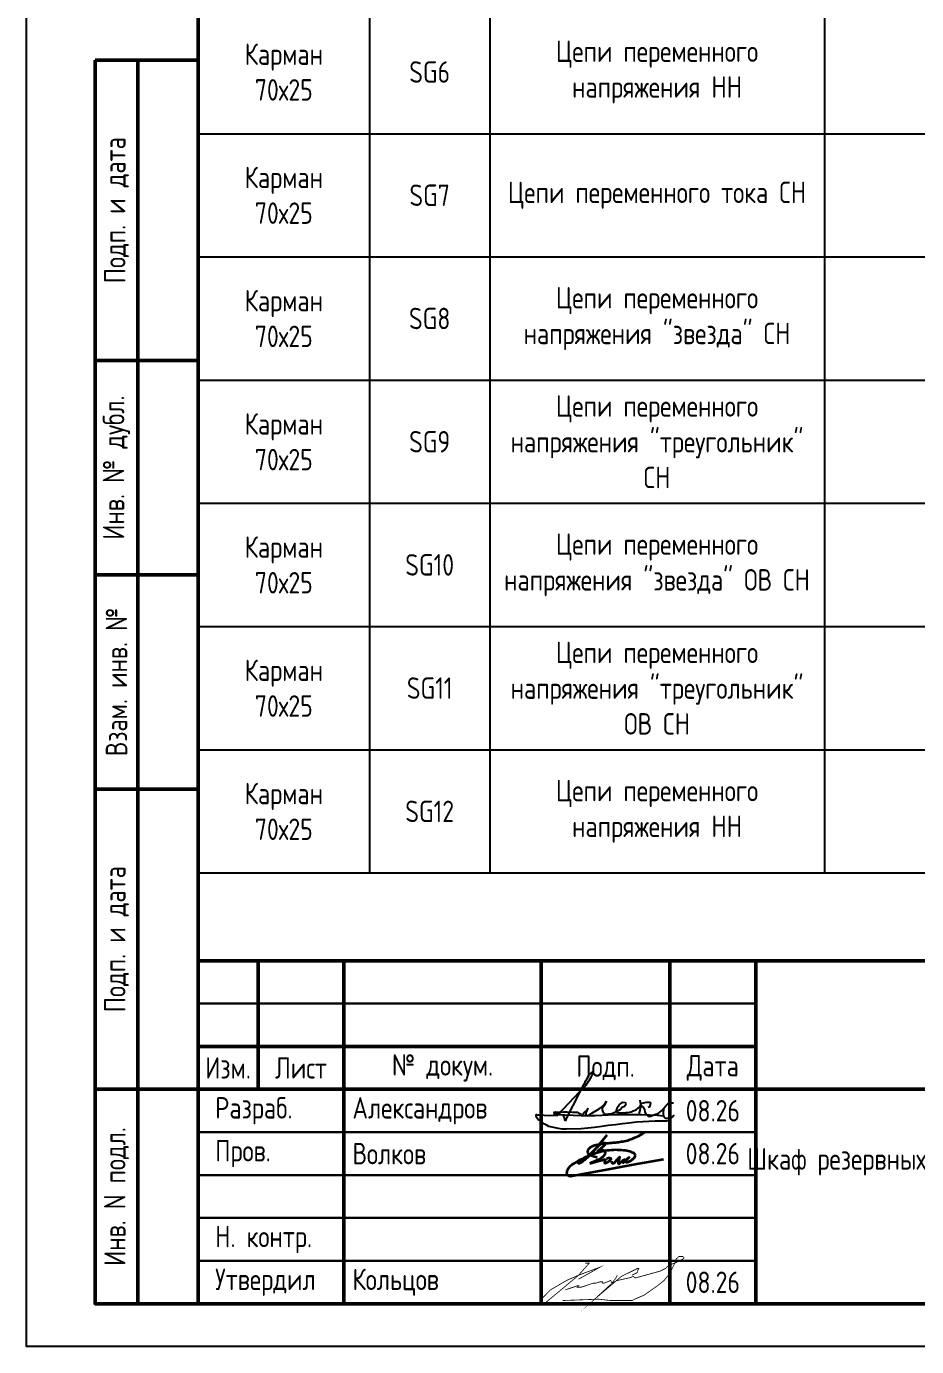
# Model space of a CAD drawing. Header units: millimetres. Extents: x -1036 to 3331, y -90 to 586.
# Drawn here: x -840 to -736.2, y 0 to 153.9 of the extents above; entities that cross this region are included whole.
import ezdxf

# ---------------------------------------------------------------- set-up
doc = ezdxf.new("R2010")
doc.units = ezdxf.units.MM
doc.layers.add('Подписи', color=7, linetype='Continuous')
doc.styles.add('Gost_type_A', font='GOST_A.TTF')

# ---------------------------------------------------------------- blocks, each defined once
blk = doc.blocks.new('Штамп левый нижний')
at = {"lineweight": 50}
for points in [[(-12, 145), (-7, 145), (-7, 110), (-12, 110)], [(-7, 145), (0, 145), (0, 110), (-7, 110)], [(-12, 110), (-7, 110), (-7, 85), (-12, 85)], [(-7, 110), (0, 110), (0, 85), (-7, 85)], [(-12, 85), (-7, 85), (-7, 60), (-12, 60)], [(-7, 85), (0, 85), (0, 60), (-7, 60)], [(-12, 60), (-7, 60), (-7, 25), (-12, 25)], [(-7, 60), (0, 60), (0, 25), (-7, 25)], [(-12, 25), (-7, 25), (-7, 0), (-12, 0)], [(-7, 25), (0, 25), (0, 0), (-7, 0)]]:
    blk.add_lwpolyline(points, close=True, dxfattribs=at)
at = {"char_height": 2.5, "attachment_point": 5, "rotation": 90, "style": 'Gost_type_A'}
for s, insert, width in [('Подп. и дата', (-9.5, 127.5), 35), ('Инв. № дубл.', (-9.5, 97.5), 25), ('Взам. инв. №', (-9.5, 72.5), 25), ('Подп. и дата', (-9.5, 42.5), 35), ('Инв. N подл.', (-9.5, 12.5), 25)]:
    blk.add_mtext(s, dxfattribs=dict(at, insert=insert, width=width))
blk = doc.blocks.new('Формат_А4')
blk.add_lwpolyline([(0, 297), (0, 0), (-210, 0), (-210, 297)], close=True)
at = {"lineweight": 50}
blk.add_lwpolyline([(-190, 292), (-5, 292), (-5, 5), (-190, 5)], close=True, dxfattribs=at)
blk = doc.blocks.new('Штамп большой нижний текстовый')
for points in [[(-185, 40), (-178, 40), (-178, 35), (-185, 35)], [(-178, 40), (-168, 40), (-168, 35), (-178, 35)], [(-168, 40), (-145, 40), (-145, 35), (-168, 35)], [(-145, 40), (-130, 40), (-130, 35), (-145, 35)], [(-130, 40), (-120, 40), (-120, 35), (-130, 35)], [(-185, 35), (-178, 35), (-178, 30), (-185, 30)], [(-178, 35), (-168, 35), (-168, 30), (-178, 30)], [(-168, 35), (-145, 35), (-145, 30), (-168, 30)], [(-145, 35), (-130, 35), (-130, 30), (-145, 30)], [(-130, 35), (-120, 35), (-120, 30), (-130, 30)], [(-185, 25), (-168, 25), (-168, 20), (-185, 20)], [(-168, 25), (-145, 25), (-145, 20), (-168, 20)], [(-145, 25), (-130, 25), (-130, 20), (-145, 20)], [(-130, 25), (-120, 25), (-120, 20), (-130, 20)], [(-185, 20), (-168, 20), (-168, 15), (-185, 15)], [(-168, 20), (-145, 20), (-145, 15), (-168, 15)], [(-145, 20), (-130, 20), (-130, 15), (-145, 15)], [(-130, 20), (-120, 20), (-120, 15), (-130, 15)], [(-185, 15), (-168, 15), (-168, 10), (-185, 10)], [(-168, 15), (-145, 15), (-145, 10), (-168, 10)], [(-145, 15), (-130, 15), (-130, 10), (-145, 10)], [(-130, 15), (-120, 15), (-120, 10), (-130, 10)], [(-185, 10), (-168, 10), (-168, 5), (-185, 5)], [(-168, 10), (-145, 10), (-145, 5), (-168, 5)], [(-145, 10), (-130, 10), (-130, 5), (-145, 5)], [(-130, 10), (-120, 10), (-120, 5), (-130, 5)], [(-185, 5), (-168, 5), (-168, 0), (-185, 0)], [(-168, 5), (-145, 5), (-145, 0), (-168, 0)], [(-145, 5), (-130, 5), (-130, 0), (-145, 0)], [(-130, 5), (-120, 5), (-120, 0), (-130, 0)]]:
    blk.add_lwpolyline(points, close=True)
at = {"lineweight": 50}
for points in [[(-185, 40), (-120, 40), (-120, 30), (-185, 30)], [(-178, 40), (-168, 40), (-168, 30), (-178, 30)], [(-145, 40), (-130, 40), (-130, 30), (-145, 30)], [(-120, 25), (0, 25), (0, 40), (-120, 40)], [(-185, 30), (-178, 30), (-178, 25), (-185, 25)], [(-178, 30), (-168, 30), (-168, 25), (-178, 25)], [(-168, 30), (-145, 30), (-145, 25), (-168, 25)], [(-145, 30), (-130, 30), (-130, 25), (-145, 25)], [(-130, 30), (-120, 30), (-120, 25), (-130, 25)], [(-185, 25), (-168, 25), (-168, 0), (-185, 0)], [(-168, 25), (-145, 25), (-145, 0), (-168, 0)], [(-145, 25), (-130, 25), (-130, 0), (-145, 0)], [(-130, 25), (-120, 25), (-120, 0), (-130, 0)], [(-120, 25), (-50, 25), (-50, 0), (-120, 0)]]:
    blk.add_lwpolyline(points, close=True, dxfattribs=at)
at = {"char_height": 2.5, "style": 'Gost_type_A'}
for s, insert, width, attachment_point in [('Изм.', (-181.5, 27.5), 7, 5), ('Лист', (-173, 27.5), 10, 5), ('№ докум.', (-156.5, 27.5), 23, 5), ('Подп.', (-137.5, 27.5), 15, 5), ('Дата', (-125, 27.5), 10, 5), ('\\pxl0.8;Разраб.', (-185, 22.5), 17, 4), ('\\pxl0.8;Пров.', (-185, 17.5), 17, 4), ('\\pxl0.8;Н. контр.', (-185, 7.5), 17, 4), ('\\pxl0.8;Утвердил', (-185, 2.5), 17, 4)]:
    blk.add_mtext(s, dxfattribs=dict(at, insert=insert, width=width, attachment_point=attachment_point))
blk = doc.blocks.new('Сотрудник 7_1')
at = {"lineweight": 35}
for points in [[(5.51, 4.62), (4.98, 3.97), (4.54, 3.43), (4.18, 3.01), (3.9, 2.68), (3.67, 2.43), (3.49, 2.24), (3.34, 2.09), (3.21, 1.97), (3.08, 1.86), (2.97, 1.76), (2.86, 1.67), (2.76, 1.6), (2.67, 1.53), (2.59, 1.47), (2.52, 1.42), (2.45, 1.38), (2.4, 1.35), (2.35, 1.33), (2.31, 1.31), (2.28, 1.3), (2.25, 1.3), (2.23, 1.3), (2.21, 1.31), (2.2, 1.31), (2.19, 1.33), (2.18, 1.34), (2.18, 1.36), (2.18, 1.38), (2.18, 1.4), (2.19, 1.42), (2.2, 1.45), (2.22, 1.48), (2.25, 1.51), (2.28, 1.55), (2.32, 1.59), (2.36, 1.63), (2.42, 1.67), (2.49, 1.72), (2.56, 1.78), (2.65, 1.84), (2.75, 1.9), (2.87, 1.97), (2.99, 2.04), (3.12, 2.12), (3.25, 2.21), (3.39, 2.3), (3.53, 2.41), (3.67, 2.52), (3.81, 2.64), (3.94, 2.77), (4.07, 2.9), (4.2, 3.03), (4.32, 3.15), (4.44, 3.27), (4.55, 3.37), (4.65, 3.46), (4.74, 3.54), (4.82, 3.6), (4.9, 3.64), (4.97, 3.68), (5.03, 3.7), (5.08, 3.72), (5.13, 3.73), (5.17, 3.73), (5.21, 3.73), (5.24, 3.73), (5.26, 3.73), (5.28, 3.72), (5.3, 3.71), (5.31, 3.7), (5.32, 3.68), (5.33, 3.66), (5.33, 3.64), (5.32, 3.61), (5.32, 3.58), (5.3, 3.54), (5.28, 3.5), (5.25, 3.46), (5.21, 3.41), (5.16, 3.36), (5.1, 3.3), (5.03, 3.23), (4.96, 3.17), (4.88, 3.1), (4.8, 3.04), (4.72, 2.98), (4.65, 2.92), (4.59, 2.87), (4.53, 2.83), (4.49, 2.8), (4.46, 2.77), (4.43, 2.76), (4.42, 2.75), (4.42, 2.74), (4.43, 2.75), (4.45, 2.75), (4.49, 2.76), (4.53, 2.78), (4.58, 2.8), (4.64, 2.82), (4.7, 2.84), (4.76, 2.85), (4.83, 2.86), (4.89, 2.87), (4.95, 2.88), (5.01, 2.87), (5.06, 2.87), (5.11, 2.85), (5.15, 2.84), (5.19, 2.81), (5.22, 2.78), (5.25, 2.75), (5.27, 2.72), (5.29, 2.68), (5.3, 2.63), (5.3, 2.59), (5.3, 2.54), (5.29, 2.49), (5.27, 2.44), (5.26, 2.38), (5.23, 2.33), (5.2, 2.28), (5.17, 2.22), (5.12, 2.17), (5.07, 2.11), (5, 2.05), (4.92, 1.99), (4.83, 1.93), (4.73, 1.86), (4.6, 1.79), (4.47, 1.72), (4.31, 1.65), (4.15, 1.57), (3.96, 1.49), (3.76, 1.41), (3.54, 1.32)], [(4.39, 2), (4.09, 2.07), (3.85, 2.15), (3.67, 2.21), (3.55, 2.27), (3.46, 2.33), (3.4, 2.39), (3.37, 2.44), (3.35, 2.5), (3.33, 2.55), (3.32, 2.61), (3.31, 2.66), (3.31, 2.72), (3.31, 2.77), (3.32, 2.83), (3.34, 2.89), (3.36, 2.94), (3.39, 2.99), (3.43, 3.05), (3.48, 3.1), (3.54, 3.15), (3.6, 3.2), (3.67, 3.24), (3.74, 3.29), (3.82, 3.33), (3.91, 3.37), (4.01, 3.4), (4.11, 3.44), (4.22, 3.47), (4.34, 3.5), (4.47, 3.53), (4.62, 3.56), (4.77, 3.58), (4.93, 3.61), (5.11, 3.63), (5.29, 3.65), (5.48, 3.67), (5.67, 3.69), (5.85, 3.71), (6.04, 3.72), (6.21, 3.74), (6.38, 3.76), (6.55, 3.77), (6.71, 3.79), (6.86, 3.81), (7.02, 3.83), (7.19, 3.86), (7.36, 3.89), (7.54, 3.92), (7.74, 3.96), (7.95, 4.01), (8.19, 4.09), (8.47, 4.19), (8.78, 4.33), (9.15, 4.51), (9.57, 4.74), (10.05, 5.03)], [(6.04, 1.58), (6.05, 1.53), (6.06, 1.49), (6.06, 1.46), (6.07, 1.43), (6.09, 1.4), (6.1, 1.38), (6.12, 1.36), (6.14, 1.35), (6.16, 1.33), (6.19, 1.33), (6.22, 1.33), (6.25, 1.33), (6.28, 1.33), (6.31, 1.34), (6.34, 1.36), (6.37, 1.38), (6.4, 1.4), (6.43, 1.43), (6.46, 1.46), (6.49, 1.5), (6.52, 1.53), (6.55, 1.57), (6.58, 1.62), (6.62, 1.66), (6.65, 1.71), (6.69, 1.75), (6.73, 1.8), (6.78, 1.84), (6.82, 1.88), (6.85, 1.92), (6.89, 1.95), (6.92, 1.98), (6.95, 2.01), (6.97, 2.03), (6.98, 2.05), (7, 2.06), (7, 2.06), (7.01, 2.06), (7.01, 2.05), (7, 2.03), (7, 2), (6.99, 1.96), (6.97, 1.93), (6.96, 1.88), (6.94, 1.83), (6.93, 1.79), (6.91, 1.74), (6.9, 1.69), (6.89, 1.64), (6.88, 1.6), (6.87, 1.56), (6.86, 1.53), (6.85, 1.49), (6.84, 1.46), (6.84, 1.43), (6.84, 1.41), (6.84, 1.38), (6.84, 1.36), (6.84, 1.35), (6.84, 1.33), (6.84, 1.32), (6.85, 1.31), (6.86, 1.3), (6.86, 1.29), (6.87, 1.29), (6.88, 1.28), (6.89, 1.28), (6.9, 1.27), (6.91, 1.27), (6.92, 1.27), (6.93, 1.28), (6.95, 1.28), (6.96, 1.29), (6.97, 1.29), (6.98, 1.3), (7, 1.32), (7.03, 1.34), (7.06, 1.37), (7.1, 1.41), (7.15, 1.45), (7.21, 1.5), (7.27, 1.56), (7.34, 1.62), (7.41, 1.68), (7.48, 1.73), (7.54, 1.77), (7.58, 1.79), (7.6, 1.79), (7.61, 1.77), (7.59, 1.72), (7.57, 1.67), (7.54, 1.61), (7.5, 1.54), (7.46, 1.48), (7.43, 1.43), (7.41, 1.4), (7.4, 1.38), (7.41, 1.38), (7.42, 1.4), (7.45, 1.43), (7.49, 1.48), (7.54, 1.53), (7.6, 1.59), (7.66, 1.66), (7.73, 1.72), (7.81, 1.79), (7.88, 1.85), (7.95, 1.9), (8.01, 1.95), (8.06, 1.99), (8.09, 2.01), (8.11, 2.02), (8.1, 2.02), (8.07, 1.99), (8.03, 1.96), (7.98, 1.91), (7.92, 1.86), (7.87, 1.81), (7.81, 1.76), (7.76, 1.71), (7.73, 1.67), (7.7, 1.64), (7.68, 1.61), (7.67, 1.58), (7.67, 1.56), (7.67, 1.54), (7.68, 1.53), (7.7, 1.51), (7.71, 1.5), (7.73, 1.49), (7.75, 1.48), (7.77, 1.48), (7.8, 1.47), (7.83, 1.47), (7.87, 1.48), (7.91, 1.48), (7.96, 1.5), (8.01, 1.51), (8.07, 1.53), (8.13, 1.55), (8.19, 1.58), (8.26, 1.62), (8.33, 1.66), (8.4, 1.71), (8.48, 1.76), (8.55, 1.82), (8.63, 1.89), (8.69, 1.95), (8.75, 2.02), (8.79, 2.1), (8.82, 2.17), (8.83, 2.24), (8.81, 2.31), (8.78, 2.37), (8.72, 2.44), (8.65, 2.5), (8.56, 2.56), (8.44, 2.61), (8.31, 2.66), (8.17, 2.71), (8, 2.75), (7.83, 2.78), (7.64, 2.81), (7.44, 2.84), (7.22, 2.86), (7, 2.88), (6.77, 2.88), (6.53, 2.89), (6.29, 2.88), (6.04, 2.87), (5.79, 2.84), (5.52, 2.81), (5.25, 2.77), (4.97, 2.71), (4.68, 2.64), (4.38, 2.55), (4.06, 2.44), (3.74, 2.32), (3.42, 2.2), (3.11, 2.06), (2.8, 1.92), (2.51, 1.78), (2.25, 1.65), (2.01, 1.52), (1.8, 1.4), (1.62, 1.29), (1.47, 1.18), (1.35, 1.09), (1.24, 0.99), (1.15, 0.91), (1.08, 0.82), (1.02, 0.74), (0.97, 0.65), (0.93, 0.57), (0.89, 0.49), (0.86, 0.41), (0.84, 0.34), (0.83, 0.27), (0.82, 0.21), (0.82, 0.15), (0.83, 0.11), (0.84, 0.07), (0.85, 0.04), (0.87, 0.01), (0.89, -0.01), (0.91, -0.03), (0.94, -0.05), (0.97, -0.07), (1, -0.08), (1.03, -0.1), (1.07, -0.11), (1.1, -0.12), (1.13, -0.13), (1.17, -0.14), (1.2, -0.15), (1.24, -0.15), (1.29, -0.15), (1.47, -0.12), (1.9, -0.04), (2.7, 0.1), (3.99, 0.34), (5.91, 0.69), (8.58, 1.18), (12.12, 1.82)], [(3.54, 1.32), (4.17, 1.5), (4.63, 1.63), (4.96, 1.71), (5.17, 1.76), (5.28, 1.77), (5.33, 1.76), (5.34, 1.73), (5.32, 1.7), (5.3, 1.66), (5.28, 1.62), (5.27, 1.58), (5.26, 1.55), (5.25, 1.51), (5.24, 1.48), (5.24, 1.45), (5.24, 1.42), (5.24, 1.4), (5.25, 1.39), (5.26, 1.37), (5.27, 1.36), (5.29, 1.36), (5.31, 1.36), (5.33, 1.36), (5.35, 1.36), (5.39, 1.37), (5.42, 1.38), (5.46, 1.4), (5.49, 1.41), (5.54, 1.43), (5.58, 1.45), (5.62, 1.48), (5.67, 1.51), (5.72, 1.54), (5.76, 1.57), (5.81, 1.61), (5.85, 1.64), (5.89, 1.68), (5.93, 1.72), (5.96, 1.75), (5.99, 1.78), (6, 1.81), (6.02, 1.83), (6.02, 1.86), (6.01, 1.87), (6, 1.89), (5.98, 1.9), (5.95, 1.91), (5.91, 1.92), (5.87, 1.92), (5.81, 1.92), (5.75, 1.92), (5.69, 1.92), (5.63, 1.91), (5.57, 1.9), (5.51, 1.89), (5.46, 1.88)]]:
    blk.add_lwpolyline(points, dxfattribs=at)
blk = doc.blocks.new('*T26')
at = {"color": 0, "linetype": 'ByBlock', "lineweight": -2, "transparency": 16777216}
for p, q in [((0, 0), (185, 0)), ((0, 0), (0, -236.77)), ((20, 0), (20, -22.61)), ((73, 0), (73, -22.61)), ((87, 0), (87, -22.61)), ((101, 0), (101, -22.61)), ((115, 0), (115, -22.61)), ((129, 0), (129, -22.61)), ((143, 0), (143, -22.61)), ((157, 0), (157, -22.61)), ((171, 0), (171, -22.61)), ((185, 0), (185, -236.77)), ((0, -22.61), (185, -22.61)), ((0, -23.61), (185, -23.61)), ((20, -23.61), (20, -236.77)), ((34, -23.61), (34, -236.77)), ((73, -23.61), (73, -236.77)), ((87, -23.61), (87, -236.77)), ((101, -23.61), (101, -236.77)), ((115, -23.61), (115, -236.77)), ((129, -23.61), (129, -236.77)), ((143, -23.61), (143, -236.77)), ((157, -23.61), (157, -236.77)), ((171, -23.61), (171, -236.77)), ((0, -33.28), (185, -33.28)), ((0, -42.95), (185, -42.95)), ((0, -52.62), (185, -52.62)), ((0, -62.29), (185, -62.29)), ((0, -71.96), (185, -71.96)), ((0, -81.98), (185, -81.98)), ((0, -92.55), (185, -92.55)), ((0, -107.28), (185, -107.28)), ((0, -121.47), (185, -121.47)), ((0, -136.2), (185, -136.2)), ((0, -150.57), (185, -150.57)), ((0, -164.93), (185, -164.93)), ((0, -179.3), (185, -179.3)), ((0, -193.67), (185, -193.67)), ((0, -208.04), (185, -208.04)), ((0, -222.4), (185, -222.4)), ((0, -236.77), (185, -236.77))]:
    blk.add_line(p, q, dxfattribs=at)
at = {"color": 0, "transparency": 16777216, "char_height": 2.5, "attachment_point": 5, "style": 'Gost_type_A'}
for s, insert, width in [('Тип таблички', (10, -11.3), 17), ('{\\H0.83333x;\\C256;Поле А \\P-90}', (80, -11.3), 11), ('{\\H0.83333x;\\C256;Поле Б\\P-30}', (94, -11.3), 11), ('{\\H0.83333x;\\C256;Поле В\\P0}', (108, -11.3), 11), ('{\\H0.83333x;\\C256;Поле Г\\P30}', (122, -11.3), 11), ('{\\H0.83333x;\\C256;Поле Д\\P90}', (136, -11.3), 11), ('{\\H0.83333x;\\C256;Поле З\\P135}', (150, -11.3), 11), ('{\\H0.83333x;\\C256;Поле И\\P180}', (164, -11.3), 11), ('{\\H0.83333x;\\C256;Поле К\\P225}', (178, -11.3), 11), ('Текст надписи', (46.5, -11.3), 50), ('Карман\\P70х25', (10, -28.44), 17), ('A1', (27, -28.44), 11), ('ИЭУ1', (53.5, -28.44), 36), ('Карман\\P70х25', (10, -38.11), 17), ('A2', (27, -38.11), 11), ('ИЭУ2', (53.5, -38.11), 36), ('Карман\\P70х25', (10, -47.78), 17), ('A1.1', (27, -47.78), 11), ('ИЧМ ИЭУ1', (53.5, -47.78), 36), ('Карман\\P70х25', (10, -57.45), 17), ('A2.1', (27, -57.45), 11), ('ИЧМ ИЭУ2', (53.5, -57.45), 36), ('Карман\\P70х25', (10, -67.12), 17), ('HL1', (27, -67.12), 11), ('Вызов', (53.5, -67.12), 36), ('Карман\\P70х25', (10, -76.97), 17), ('Цепи переменного тока ВН', (53.5, -76.97), 36), ('SG1', (27, -76.97), 11), ('Карман\\P70х25', (10, -87.27), 17), ('{\\C256;Цепи переменного напряжения "звезда" ВН}', (53.5, -87.27), 36), ('SG2', (27, -87.27), 11), ('{\\C256;Цепи переменного напряжения "треугольник"ВН}', (53.5, -99.91), 36), ('Карман\\P70х25', (10, -99.91), 17), ('SG3', (27, -99.91), 11), ('{\\C256;Цепи переменного напряжения "звезда" ОВ ВН}', (53.5, -114.37), 36), ('Карман\\P70х25', (10, -114.37), 17), ('SG4', (27, -114.37), 11), ('{\\C256;Цепи переменного напряжения "треугольник" ОВ ВН}', (53.5, -128.83), 36), ('Карман\\P70х25', (10, -128.83), 17), ('SG5', (27, -128.83), 11), ('Карман\\P70х25', (10, -143.38), 17), ('{\\C256;Цепи переменного напряжения НН}', (53.5, -143.38), 36), ('SG6', (27, -143.38), 11), ('Карман\\P70х25', (10, -157.75), 17), ('SG7', (27, -157.75), 11), ('Цепи переменного тока СН', (53.5, -157.75), 36), ('Карман\\P70х25', (10, -172.12), 17), ('{\\C256;Цепи переменного напряжения "звезда" СН}', (53.5, -172.12), 36), ('SG8', (27, -172.12), 11), ('{\\C256;Цепи переменного напряжения "треугольник" СН}', (53.5, -186.49), 36), ('Карман\\P70х25', (10, -186.49), 17), ('SG9', (27, -186.49), 11), ('Карман\\P70х25', (10, -200.85), 17), ('{\\C256;Цепи переменного напряжения "звезда" ОВ СН}', (53.5, -200.85), 36), ('SG10', (27, -200.85), 11), ('{\\C256;Цепи переменного напряжения "треугольник" ОВ СН}', (53.5, -215.22), 36), ('Карман\\P70х25', (10, -215.22), 17), ('SG11', (27, -215.22), 11), ('Карман\\P70х25', (10, -229.59), 17), ('{\\C256;Цепи переменного напряжения НН}', (53.5, -229.59), 36), ('SG12', (27, -229.59), 11)]:
    blk.add_mtext(s, dxfattribs=dict(at, insert=insert, width=width))

msp = doc.modelspace()

# ---------------------------------------------------------------- linework, layer by layer
at = {"const_width": 0.0934}
for points in [[(-774.86, 9.73), (-774.4, 9.73), (-775.64, 8.33), (-776.57, 7.55), (-778.52, 5.93), (-779.64, 5), (-780, 5), (-780, 5.22), (-779.84, 5.68), (-778.91, 6.62), (-777.04, 7.71), (-775.64, 8.33), (-773.15, 9.26), (-775.64, 7.86)], [(-777.2, 6.62), (-776.26, 6.93), (-775.8, 7.09), (-775.64, 7.09), (-775.8, 6.93), (-775.64, 6.93), (-775.33, 6.93), (-773.93, 7.4), (-773.62, 7.4), (-773.15, 7.55), (-772.84, 7.55), (-772.84, 7.4), (-772.68, 7.4), (-771.9, 7.71), (-771.75, 7.4), (-771.13, 7.71), (-769.72, 8.02), (-769.26, 8.18), (-769.1, 8.02), (-768.95, 8.02), (-766.14, 8.8), (-765.52, 9.11), (-765.21, 9.42), (-764.9, 9.58), (-764.43, 9.73), (-763.81, 10.04), (-763.5, 10.2), (-763.34, 10.35), (-763.5, 10.51), (-763.81, 10.51), (-763.96, 10.51), (-764.28, 10.2), (-764.43, 9.73), (-765.05, 8.49), (-765.68, 7.71), (-766.45, 7.09), (-768.01, 6), (-769.1, 5.53), (-769.41, 5.37), (-771.9, 5.37), (-773.31, 5.53), (-777.51, 5.37)], [(-771.13, 8.33), (-771.28, 8.02), (-771.75, 7.4), (-773.77, 5.53), (-770.66, 8.18), (-768.79, 9.11), (-768.63, 9.11), (-768.79, 8.8), (-768.79, 8.64), (-769.41, 8.33)]]:
    msp.add_lwpolyline(points, dxfattribs=at)
at = {"layer": 'Подписи', "linetype": 'ByBlock'}
for p, q in [((-774.92, 30.82), (-775.02, 30.58)), ((-774.83, 30.94), (-774.92, 30.82)), ((-774.76, 31.09), (-774.83, 30.94)), ((-774.77, 30.54), (-774.52, 30.89)), ((-774.59, 31.37), (-774.76, 31.09)), ((-774.61, 30.74), (-774.48, 30.95)), ((-774.47, 31.56), (-774.59, 31.37)), ((-774.52, 30.89), (-774.39, 31.1)), ((-774.39, 31.72), (-774.47, 31.56)), ((-774.22, 31.9), (-774.39, 31.72)), ((-774.39, 31.1), (-774.19, 31.42)), ((-774.07, 32.01), (-774.22, 31.9)), ((-774.19, 31.42), (-773.98, 31.82)), ((-773.98, 32.03), (-774.07, 32.01)), ((-773.98, 31.82), (-773.98, 32.03)), ((-778.03, 27.06), (-775.53, 29.71)), ((-775.61, 29.48), (-777.03, 26.75)), ((-775.5, 29.69), (-775.61, 29.48)), ((-775.53, 29.71), (-774.93, 30.35)), ((-775.39, 29.95), (-775.5, 29.69)), ((-775.19, 30.31), (-775.39, 29.95)), ((-775.13, 30.42), (-775.19, 30.31)), ((-775.02, 30.58), (-775.13, 30.42)), ((-774.93, 30.35), (-774.61, 30.74)), ((-774.93, 30.35), (-774.64, 30.73)), ((-774.93, 30.35), (-774.77, 30.54)), ((-774.93, 30.35), (-774.77, 30.54)), ((-774.93, 30.35), (-774.77, 30.54)), ((-774.85, 30.45), (-774.61, 30.74)), ((-774.55, 27.82), (-774.8, 27.26)), ((-774.73, 27.48), (-774.58, 27.72)), ((-774.58, 27.72), (-774.55, 27.82)), ((-774.11, 27.2), (-773.26, 27.72)), ((-773.26, 27.72), (-772.96, 27.93)), ((-772.96, 27.93), (-772.6, 28.3)), ((-772.64, 28.15), (-772.9, 27.75)), ((-772.9, 27.75), (-772.9, 27.56)), ((-772.39, 28.6), (-772.64, 28.15)), ((-772.6, 28.3), (-772.39, 28.6)), ((-771.14, 27.83), (-771.24, 27.67)), ((-771.05, 28), (-771.14, 27.83)), ((-770.92, 28.23), (-771.05, 28)), ((-770.69, 28.37), (-770.92, 28.23)), ((-770.81, 27.64), (-770.57, 27.9)), ((-770.51, 28.46), (-770.69, 28.37)), ((-770.57, 27.9), (-770.29, 28.02)), ((-770.17, 28.44), (-770.51, 28.46)), ((-770.29, 28.02), (-770.09, 28.29)), ((-770.09, 28.29), (-770.17, 28.44)), ((-768.89, 27.65), (-768.52, 27.97)), ((-768.52, 27.97), (-768.39, 28.19)), ((-768.48, 27.8), (-768.5, 27.53)), ((-768.4, 28.05), (-768.48, 27.8)), ((-768.39, 28.23), (-768.45, 28.73)), ((-768.39, 28.19), (-768.4, 28.05)), ((-768.39, 28.26), (-768.24, 28.37)), ((-768.39, 28.19), (-768.39, 28.23)), ((-768.39, 28.12), (-768.06, 27.87)), ((-768.24, 28.37), (-767.76, 28.52)), ((-768.06, 27.87), (-767.97, 27.6)), ((-767.76, 28.52), (-767.39, 28.52)), ((-767.43, 27.9), (-767.54, 27.89)), ((-767.38, 27.94), (-767.43, 27.9)), ((-767.39, 28.52), (-767.27, 28.42)), ((-767.31, 28.18), (-767.38, 27.94)), ((-767.27, 28.42), (-767.31, 28.18)), ((-765.96, 27.54), (-765.67, 27.83)), ((-765.73, 27.74), (-765.75, 27.54)), ((-765.67, 27.83), (-765.47, 28.08)), ((-765.47, 28.08), (-765.26, 28.29)), ((-765.26, 28.29), (-765.08, 28.42)), ((-765.08, 28.42), (-764.87, 28.42)), ((-764.87, 28.42), (-764.6, 28.42)), ((-780.62, 26.88), (-780.52, 26.73)), ((-780.54, 27.02), (-780.29, 27.02)), ((-780.52, 26.73), (-780.31, 26.44)), ((-780.31, 26.44), (-780, 26.2)), ((-780.29, 27.02), (-779.05, 26.95)), ((-780, 26.2), (-779.83, 26.07)), ((-779.05, 26.95), (-778.44, 26.99)), ((-778.58, 27.3), (-778.29, 27.37)), ((-778.4, 27.21), (-778.58, 27.3)), ((-778.5, 27.23), (-778.49, 27.06)), ((-778.49, 27.06), (-778.38, 26.99)), ((-777.87, 27.06), (-778.4, 27.21)), ((-778.38, 26.99), (-778.08, 26.97)), ((-778.29, 27.37), (-777.81, 27.34)), ((-778.16, 27.05), (-775.36, 26.96)), ((-778.08, 26.97), (-778.03, 27.06)), ((-777.45, 26.97), (-777.87, 27.06)), ((-777.81, 27.34), (-777.4, 27.39)), ((-777.28, 26.68), (-777.45, 26.97)), ((-777.4, 27.39), (-776.99, 27.38)), ((-777.22, 26.29), (-777.28, 26.68)), ((-777.03, 26.75), (-777.22, 26.29)), ((-776.99, 27.38), (-776.33, 27.32)), ((-776.33, 27.32), (-775.76, 27.32)), ((-775.73, 27.28), (-775.79, 27.32)), ((-775.65, 27.23), (-775.73, 27.28)), ((-775.48, 27.16), (-775.65, 27.23)), ((-775.37, 27.11), (-775.48, 27.16)), ((-775.36, 27.1), (-775.19, 27.06)), ((-775.36, 26.96), (-773.7, 26.96)), ((-775.19, 27.06), (-774.97, 27.34)), ((-774.97, 27.34), (-774.73, 27.48)), ((-774.8, 27.26), (-774.81, 27.16)), ((-774.81, 27.16), (-774.8, 27.01)), ((-774.8, 27.01), (-774.69, 26.9)), ((-774.69, 26.9), (-774.35, 27.08)), ((-774.35, 27.08), (-774.11, 27.2)), ((-773.7, 26.96), (-771.4, 27.05)), ((-772.9, 27.56), (-772.83, 27.37)), ((-772.83, 27.37), (-772.74, 27.21)), ((-772.74, 27.21), (-772.55, 27.12)), ((-772.55, 27.12), (-771.78, 27.17)), ((-771.78, 27.17), (-771.5, 27.3)), ((-771.5, 27.3), (-771.21, 27.45)), ((-771.4, 27.05), (-768.3, 27.05)), ((-771.24, 27.67), (-771.27, 27.48)), ((-771.27, 27.48), (-771.23, 27.32)), ((-771.23, 27.32), (-771.02, 27.28)), ((-771.21, 27.45), (-770.81, 27.64)), ((-771.02, 27.28), (-770.9, 27.27)), ((-770.9, 27.27), (-770.17, 27.28)), ((-770.17, 27.28), (-769.99, 27.3)), ((-769.99, 27.3), (-769.52, 27.39)), ((-769.8, 26.1), (-768.91, 26.2)), ((-769.52, 27.39), (-769.3, 27.48)), ((-769.3, 27.48), (-769.04, 27.57)), ((-769.04, 27.57), (-768.89, 27.65)), ((-768.91, 26.2), (-766.72, 26.31)), ((-768.5, 27.53), (-768.63, 27.18)), ((-768.3, 27.05), (-766.45, 26.98)), ((-767.97, 27.6), (-767.91, 27.37)), ((-767.91, 27.37), (-767.82, 27.12)), ((-767.82, 27.12), (-767.67, 26.97)), ((-767.67, 26.97), (-767.53, 26.88)), ((-767.53, 26.88), (-767.21, 26.88)), ((-767.21, 26.88), (-766.8, 27.08)), ((-766.8, 27.08), (-766.36, 27.19)), ((-766.72, 26.31), (-766.18, 26.33)), ((-766.45, 26.98), (-765.74, 26.91)), ((-766.36, 27.19), (-766.22, 27.31)), ((-766.22, 27.31), (-765.96, 27.54)), ((-766.18, 26.33), (-765.78, 26.33)), ((-765.77, 27.37), (-765.78, 27.21)), ((-765.78, 27.21), (-765.78, 27.02)), ((-765.78, 27.02), (-765.71, 26.8)), ((-765.78, 26.33), (-765.37, 26.33)), ((-765.75, 27.54), (-765.77, 27.37)), ((-765.71, 26.8), (-765.56, 26.65)), ((-765.56, 26.65), (-765.37, 26.62)), ((-765.37, 26.62), (-765.07, 26.62)), ((-765.37, 26.33), (-765.18, 26.35)), ((-765.18, 26.35), (-764.67, 26.83)), ((-765.07, 26.62), (-764.67, 26.83)), ((-764.67, 26.83), (-764.48, 26.97)), ((-779.83, 26.07), (-779.55, 25.92)), ((-779.55, 25.92), (-779.15, 25.71)), ((-779.15, 25.71), (-778.77, 25.61)), ((-778.77, 25.61), (-778.42, 25.53)), ((-778.42, 25.53), (-778.03, 25.46)), ((-778.03, 25.46), (-777.56, 25.41)), ((-777.56, 25.41), (-777.05, 25.41)), ((-777.05, 25.41), (-775.33, 25.42)), ((-775.33, 25.42), (-774.55, 25.51)), ((-774.55, 25.51), (-773.77, 25.6)), ((-773.77, 25.6), (-772.92, 25.72)), ((-772.92, 25.72), (-772.18, 25.82)), ((-772.18, 25.82), (-771.35, 25.9)), ((-771.35, 25.9), (-770.52, 26.02)), ((-770.52, 26.02), (-769.8, 26.1))]:
    msp.add_line(p, q, dxfattribs=at)
at = {"layer": 'Подписи', "linetype": 'ByBlock', "lineweight": 25}
msp.add_arc((-780.52, 26.92), 0.104, 79.793, 227.5165, dxfattribs=at)

# ---------------------------------------------------------------- block references
at = {"color": 1}
for name, p in [('Формат_А4', (-630, 0)), ('Штамп левый нижний', (-820, 5)), ('Штамп большой нижний текстовый', (-635, 5))]:
    msp.add_blockref(name, p, dxfattribs=at)
for name, p in [('*T26', (-820, 292)), ('Сотрудник 7_1', (-777.86, 20.04))]:
    msp.add_blockref(name, p)

# ---------------------------------------------------------------- texts
at = {"char_height": 2.5, "style": 'Gost_type_A'}
for s, insert, width, attachment_point in [('Александров', (-802, 27.5), 22, 4), ('08.26', (-760, 27.5), 10, 5), ('Волков', (-802, 22.5), 22, 4), ('08.26', (-760, 22.5), 10, 5), ('Кольцов', (-802, 7.5), 22, 4), ('08.26', (-760, 7.5), 10, 5)]:
    msp.add_mtext(s, dxfattribs=dict(at, insert=insert, width=width, attachment_point=attachment_point))
at = {"insert": (-720, 20), "char_height": 2.5, "width": 68, "attachment_point": 5, "line_spacing_factor": 0.9, "style": 'Gost_type_A'}
msp.add_mtext('Шкаф резервных защит автотрансформатора 220-750 кВ\\PШЭТ 410.01-1-ЮИРЗ', dxfattribs=at)

doc.saveas('drawing.dxf')
